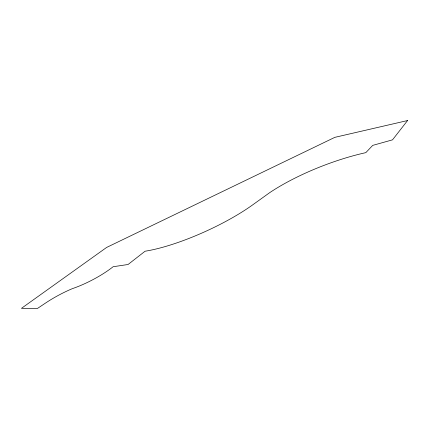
<?xml version="1.0" encoding="UTF-8"?>
<svg xmlns="http://www.w3.org/2000/svg" width="429" height="429" viewBox="0 0 429 429"><rect width="100%" height="100%" fill="white"/><g stroke="black" fill="none" stroke-linecap="round" stroke-linejoin="round"><path stroke-width="0.64" d="M407.55 120.549L392.519 139.843L372.731 145.377L365.819 152.644A97.217 28.357 -21.1 0 0 269.637 192.696L252.558 204.96A85.301 20.983 -24.5 0 1 145.088 251.217L128.062 264.495L113.106 266.736A40.476 10.071 -27.3 0 1 72.351 288.647A46.375 12.672 -28.5 0 0 46.182 302.627L37.462 308.451L21.45 308.344L106.617 247.442L334.851 137.344L407.55 120.549"/></g></svg>
